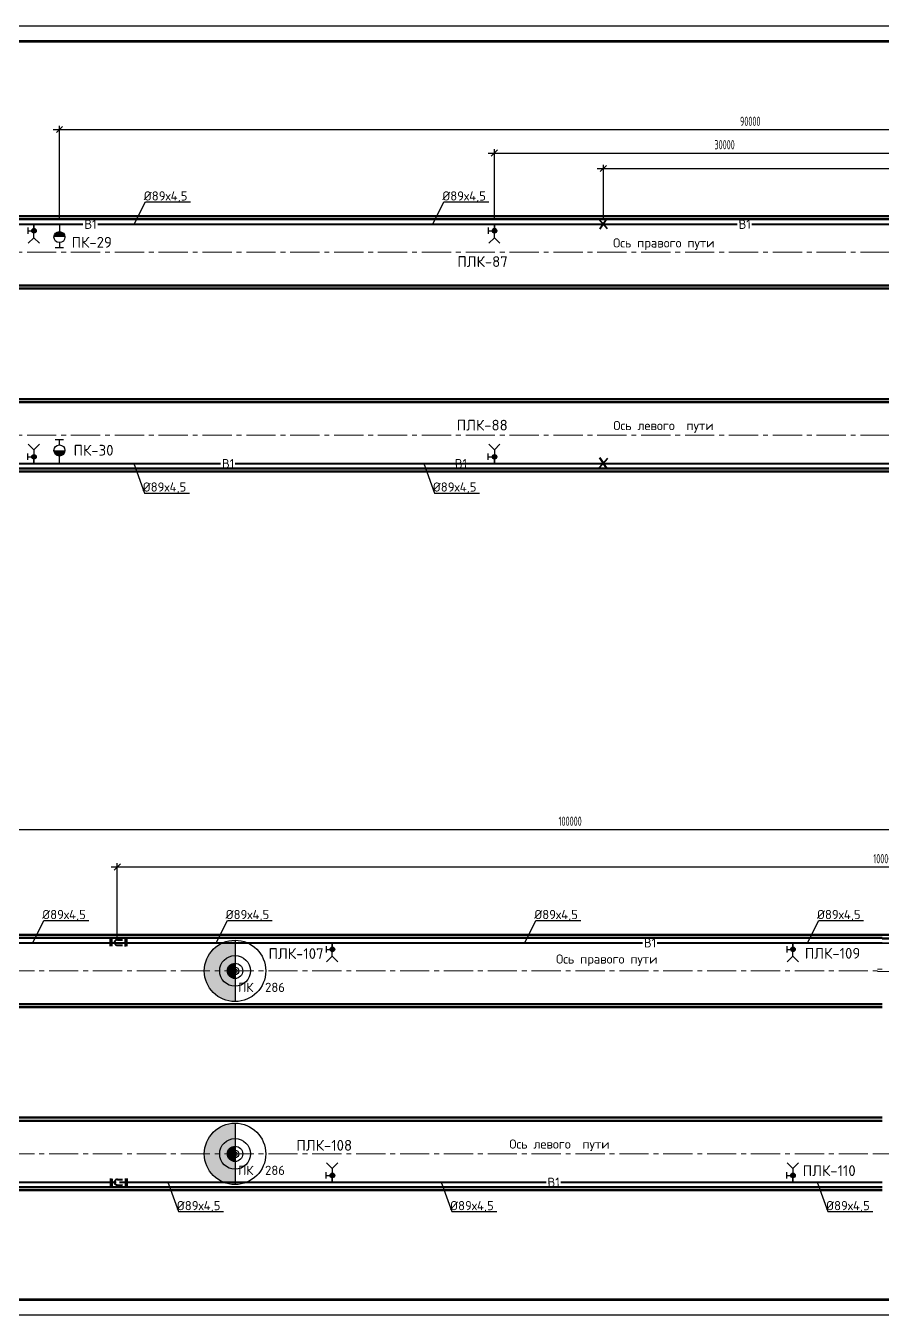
# Paper-space layout 'л2-л8' of a CAD drawing. Header units: millimetres. Extents: x 10032 to 18918, y -3051 to 627.
# Drawn here: x 10255.7 to 10534.6, y -2094.3 to -1674.3 of the extents above; entities that cross this region are included whole.
import ezdxf

# ---------------------------------------------------------------- set-up
doc = ezdxf.new("R2010")
doc.units = ezdxf.units.MM
doc.header["$LTSCALE"] = 0.5
doc.linetypes.add('CENTER2', pattern=[28.575, 19.05, -3.175, 3.175, -3.175])
for name, color, linetype in [('0 @ 1', 7, 'Continuous'), ('1_NADPIS', 7, 'Continuous'), ('3_Текст', 7, 'Continuous'), ('FORMAT', 7, 'Continuous'), ('ВК_надписи', 7, 'Continuous'), ('ВК_сети', 4, 'Continuous'), ('ГТ_ПК', 2, 'Continuous'), ('ГТ_ПК @ 0.25', 2, 'Continuous'), ('ГТ_ПК @ 0.5', 2, 'Continuous'), ('ГТ_ПК @ 1', 2, 'Continuous'), ('ГТ_ПК @ 2', 2, 'Continuous'), ('ГТ_ПК @ 4', 2, 'Continuous')]:
    doc.layers.add(name, color=color, linetype=linetype)
for name, color, linetype, lineweight in [('1_PK500', 5, 'Continuous', 35), ('А_Конструкции', 4, 'Continuous', 50), ('АР_Оси', 242, 'CENTER2', 18)]:
    doc.layers.add(name, color=color, linetype=linetype, lineweight=lineweight)
doc.styles.add('RS-30-06', font='romans.shx', dxfattribs={"width": 0.6, "height": 3})
doc.styles.add('Стандарт ММП', font='isocpeur.ttf')
doc.dimstyles.new('M200$0', dxfattribs={"dimscale": 0, "dimtxt": 3, "dimasz": 2, "dimexe": 1.2, "dimexo": 1.5, "dimgap": 1.2, "dimtad": 1, "dimdec": 0, "dimlfac": 200, "dimrnd": 1, "dimzin": 0, "dimdsep": 46, "dimtxsty": 'RS-30-06', "dimblk1": 'OBLIQUE', "dimblk2": 'OBLIQUE', "dimsah": 1, "dimcen": 2.5, "dimdle": 2, "dimclrt": 9, "dimadec": 0, "dimazin": 0, "dimtfac": 1, "dimtdec": 0, "dimtmove": 2, "dimatfit": 3, "dimldrblk": 'OBLIQUE', "dimfxl": 1.2, "dimtolj": 1, "dimtzin": 0, "dimarcsym": 0})

# ---------------------------------------------------------------- blocks, each defined once
blk = doc.blocks.new('ПК')
at = {"layer": 'ГТ_ПК'}
blk.add_hatch(color=0, dxfattribs=at).paths.add_polyline_path([(0, -2.5, 0.414214), (2.5, 0, 0.414214), (0, 2.5)])
at = {"layer": 'ГТ_ПК', "color": 0}
blk.add_line((0, -2.5), (0, 2.5), dxfattribs=at)
blk.add_circle((0, 0), 2.5, dxfattribs=at)
blk = doc.blocks.new('*U508')
at = {"layer": 'ГТ_ПК @ 0.25', "extrusion": (9.32183e-09, 7.72587e-22, 1), "xscale": 0.2500000000000059, "yscale": 0.2500000000000053, "zscale": 0.2500000000000053, "rotation": 180}
blk.add_blockref('ПК', (10323.8, -1982.17, 0), dxfattribs=at)
at = {"layer": 'ГТ_ПК @ 0.5', "extrusion": (9.32183e-09, 7.72587e-22, 1), "xscale": 0.5000000000000185, "yscale": 0.5000000000000173, "zscale": 0.5000000000000173, "rotation": 180}
blk.add_blockref('ПК', (10323.8, -1982.17, 0), dxfattribs=at)
at = {"layer": 'ГТ_ПК @ 1', "extrusion": (9.32183e-09, 7.72587e-22, 1), "rotation": 179.9999999999641}
blk.add_blockref('ПК', (10323.8, -1982.17, 0), dxfattribs=at)
at = {"layer": 'ГТ_ПК @ 2', "extrusion": (9.32183e-09, 7.72587e-22, 1), "xscale": 2.000000000000074, "yscale": 2.000000000000069, "zscale": 2.000000000000069, "rotation": 180}
blk.add_blockref('ПК', (10323.8, -1982.17, 0), dxfattribs=at)
at = {"layer": 'ГТ_ПК @ 4', "extrusion": (9.32183e-09, 7.72587e-22, 1), "xscale": 4.000000000000095, "yscale": 4.000000000000085, "zscale": 4.000000000000085, "rotation": 180}
blk.add_blockref('ПК', (10323.8, -1982.17, 0), dxfattribs=at)
blk = doc.blocks.new('*U510')
at = {"layer": 'ГТ_ПК @ 0.25', "extrusion": (9.32183e-09, 7.72587e-22, 1), "xscale": 0.2500000000000059, "yscale": 0.2500000000000053, "zscale": 0.2500000000000053, "rotation": 180}
blk.add_blockref('ПК', (10323.8, -2041.77, 0), dxfattribs=at)
at = {"layer": 'ГТ_ПК @ 0.5', "extrusion": (9.32183e-09, 7.72587e-22, 1), "xscale": 0.5000000000000185, "yscale": 0.5000000000000173, "zscale": 0.5000000000000173, "rotation": 180}
blk.add_blockref('ПК', (10323.8, -2041.77, 0), dxfattribs=at)
at = {"layer": 'ГТ_ПК @ 1', "extrusion": (9.32183e-09, 7.72587e-22, 1), "rotation": 179.9999999999641}
blk.add_blockref('ПК', (10323.8, -2041.77, 0), dxfattribs=at)
at = {"layer": 'ГТ_ПК @ 2', "extrusion": (9.32183e-09, 7.72587e-22, 1), "xscale": 2.000000000000074, "yscale": 2.000000000000069, "zscale": 2.000000000000069, "rotation": 180}
blk.add_blockref('ПК', (10323.8, -2041.77, 0), dxfattribs=at)
at = {"layer": 'ГТ_ПК @ 4', "extrusion": (9.32183e-09, 7.72587e-22, 1), "xscale": 4.000000000000095, "yscale": 4.000000000000085, "zscale": 4.000000000000085, "rotation": 180}
blk.add_blockref('ПК', (10323.8, -2041.77, 0), dxfattribs=at)
blk = doc.blocks.new('*U441')
at = {"color": 0, "lineweight": 25, "ltscale": 100}
blk.add_line((230, 5), (415, 5), dxfattribs=at)
at = {"layer": 'FORMAT', "color": 7, "lineweight": 25}
blk.add_lwpolyline([(0, 0), (0, 420), (2080, 420), (2080, 0), (0, 0)], dxfattribs=at)
at = {"layer": 'FORMAT', "color": 7, "lineweight": 60}
blk.add_lwpolyline([(20, 5), (20, 415), (2075, 415), (2075, 5), (20, 5)], dxfattribs=at)
blk = doc.blocks.new('_Oblique')
at = {"linetype": 'ByBlock', "lineweight": 30}
blk.add_line((-0.5, -0.5), (0.5, 0.5), dxfattribs=at)
blk = doc.blocks.new('*D136')
at = {"layer": 'Defpoints', "color": 0, "lineweight": -2}
for p, q in [((10264.61, -1708.13), (10718.61, -1708.13)), ((10266.61, -1737.41), (10266.61, -1706.93)), ((10716.61, -1737.41), (10716.61, -1706.93))]:
    blk.add_line(p, q, dxfattribs=at)
at = {"layer": 'Defpoints', "color": 0, "linetype": 'Continuous', "lineweight": 30}
for p in [(10716.61, -1708.13), (10266.61, -1738.91, 0), (10716.61, -1738.91, 0)]:
    blk.add_point(p, dxfattribs=at)
at = {"layer": 'Defpoints', "color": 0, "linetype": 'Continuous', "lineweight": -2, "xscale": 2, "yscale": 2, "zscale": 2, "rotation": 180}
blk.add_blockref('_Oblique', (10266.61, -1708.13), dxfattribs=at)
at = {"layer": 'Defpoints', "color": 0, "linetype": 'Continuous', "lineweight": -2, "xscale": 2, "yscale": 2, "zscale": 2}
blk.add_blockref('_Oblique', (10716.61, -1708.13), dxfattribs=at)
at = {"layer": 'Defpoints', "color": 9, "linetype": 'Continuous', "lineweight": 30, "insert": (10491.61, -1705.43), "char_height": 3, "attachment_point": 5, "style": 'RS-30-06'}
blk.add_mtext('\\A1;90000', dxfattribs=at)
blk = doc.blocks.new('*D137')
at = {"layer": 'Defpoints', "color": 0, "lineweight": -2}
for p, q in [((10406.26, -1715.76), (10560.26, -1715.76)), ((10408.26, -1737.41), (10408.26, -1714.56)), ((10558.26, -1737.41), (10558.26, -1714.56))]:
    blk.add_line(p, q, dxfattribs=at)
at = {"layer": 'Defpoints', "color": 0, "linetype": 'Continuous', "lineweight": 30}
for p in [(10558.26, -1715.76), (10408.26, -1738.91, 0), (10558.26, -1738.91, 0)]:
    blk.add_point(p, dxfattribs=at)
at = {"layer": 'Defpoints', "color": 0, "linetype": 'Continuous', "lineweight": -2, "xscale": 2, "yscale": 2, "zscale": 2, "rotation": 180}
blk.add_blockref('_Oblique', (10408.26, -1715.76), dxfattribs=at)
at = {"layer": 'Defpoints', "color": 0, "linetype": 'Continuous', "lineweight": -2, "xscale": 2, "yscale": 2, "zscale": 2}
blk.add_blockref('_Oblique', (10558.26, -1715.76), dxfattribs=at)
at = {"layer": 'Defpoints', "color": 9, "linetype": 'Continuous', "lineweight": 30, "insert": (10483.26, -1713.06), "char_height": 3, "attachment_point": 5, "style": 'RS-30-06'}
blk.add_mtext('\\A1;30000', dxfattribs=at)
blk = doc.blocks.new('*D138')
at = {"layer": 'Defpoints', "color": 0, "lineweight": -2}
for p, q in [((10441.76, -1720.78), (10945.76, -1720.78)), ((10443.76, -1737.41), (10443.76, -1719.58)), ((10943.76, -1737.41), (10943.76, -1719.58))]:
    blk.add_line(p, q, dxfattribs=at)
at = {"layer": 'Defpoints', "color": 0, "linetype": 'Continuous', "lineweight": 30}
for p in [(10943.76, -1720.78), (10443.76, -1738.91, 0), (10943.76, -1738.91, 0)]:
    blk.add_point(p, dxfattribs=at)
at = {"layer": 'Defpoints', "color": 0, "linetype": 'Continuous', "lineweight": -2, "xscale": 2, "yscale": 2, "zscale": 2, "rotation": 180}
blk.add_blockref('_Oblique', (10443.76, -1720.78), dxfattribs=at)
at = {"layer": 'Defpoints', "color": 0, "linetype": 'Continuous', "lineweight": -2, "xscale": 2, "yscale": 2, "zscale": 2}
blk.add_blockref('_Oblique', (10943.76, -1720.78), dxfattribs=at)
at = {"layer": 'Defpoints', "color": 9, "linetype": 'Continuous', "lineweight": 30, "insert": (10693.76, -1718.08), "char_height": 3, "attachment_point": 5, "style": 'RS-30-06'}
blk.add_mtext('\\A1;100000', dxfattribs=at)
blk = doc.blocks.new('*D142')
at = {"layer": 'Defpoints', "color": 0, "lineweight": -2}
for p, q in [((10180.95, -1936.11), (10684.95, -1936.11)), ((10182.95, -1971.48), (10182.95, -1934.91)), ((10682.95, -1971.68), (10682.95, -1934.91))]:
    blk.add_line(p, q, dxfattribs=at)
at = {"layer": 'Defpoints', "color": 0, "linetype": 'Continuous', "lineweight": 30}
for p in [(10682.95, -1936.11), (10182.95, -1972.98, 0), (10682.95, -1973.18, 0)]:
    blk.add_point(p, dxfattribs=at)
at = {"layer": 'Defpoints', "color": 0, "linetype": 'Continuous', "lineweight": -2, "xscale": 2, "yscale": 2, "zscale": 2, "rotation": 180}
blk.add_blockref('_Oblique', (10182.95, -1936.11), dxfattribs=at)
at = {"layer": 'Defpoints', "color": 0, "linetype": 'Continuous', "lineweight": -2, "xscale": 2, "yscale": 2, "zscale": 2}
blk.add_blockref('_Oblique', (10682.95, -1936.11), dxfattribs=at)
at = {"layer": 'Defpoints', "color": 9, "linetype": 'Continuous', "lineweight": 30, "insert": (10432.95, -1933.41), "char_height": 3, "attachment_point": 5, "style": 'RS-30-06'}
blk.add_mtext('\\A1;100000', dxfattribs=at)
blk = doc.blocks.new('*D143')
at = {"layer": 'Defpoints', "color": 0, "lineweight": -2}
for p, q in [((10283.45, -1948.32), (10787.45, -1948.32)), ((10285.45, -1971.42), (10285.45, -1947.12)), ((10785.45, -1971.62), (10785.45, -1947.12))]:
    blk.add_line(p, q, dxfattribs=at)
at = {"layer": 'Defpoints', "color": 0, "linetype": 'Continuous', "lineweight": 30}
for p in [(10785.45, -1948.32), (10285.45, -1972.92, 0), (10785.45, -1973.12, 0)]:
    blk.add_point(p, dxfattribs=at)
at = {"layer": 'Defpoints', "color": 0, "linetype": 'Continuous', "lineweight": -2, "xscale": 2, "yscale": 2, "zscale": 2, "rotation": 180}
blk.add_blockref('_Oblique', (10285.45, -1948.32), dxfattribs=at)
at = {"layer": 'Defpoints', "color": 0, "linetype": 'Continuous', "lineweight": -2, "xscale": 2, "yscale": 2, "zscale": 2}
blk.add_blockref('_Oblique', (10785.45, -1948.32), dxfattribs=at)
at = {"layer": 'Defpoints', "color": 9, "linetype": 'Continuous', "lineweight": 30, "insert": (10535.45, -1945.62), "char_height": 3, "attachment_point": 5, "style": 'RS-30-06'}
blk.add_mtext('\\A1;100000', dxfattribs=at)

psp = doc.layouts.new('л2-л8')

# ---------------------------------------------------------------- hatches: boundary and pattern name
at = {"layer": 'ВК_сети', "ltscale": 0.5}
h = psp.add_hatch(color=5, dxfattribs=at)
h.paths.add_polyline_path([(10259.069, -1741.0925, 0.41421356), (10258.319, -1740.3425), (10258.319, -1741.0925)])
h.paths.add_polyline_path([(10259.069, -1741.0925), (10258.319, -1741.0925), (10258.319, -1741.8425, 0.41421356)])
h.paths.add_polyline_path([(10258.319, -1741.0925), (10258.319, -1740.3425, 0.58408052), (10257.6772, -1741.4805)])
h.paths.add_polyline_path([(10258.319, -1741.8425), (10258.319, -1741.0925), (10257.6772, -1741.4805, 0.26256208)])
h = psp.add_hatch(color=1, dxfattribs=at)
h.paths.add_polyline_path([(10264.8074, -1743.1515), (10268.4074, -1743.1515, 0.09159777), (10268.2886, -1742.5083), (10264.9262, -1742.5083, 0.09159777)])
h.paths.add_polyline_path([(10264.9262, -1742.5083), (10268.2886, -1742.5083, 0.68812614)])
h = psp.add_hatch(color=1, dxfattribs=at)
h.paths.add_polyline_path([(10264.8074, -1743.1515), (10268.4074, -1743.1515, 0.09159777), (10268.2886, -1742.5083), (10264.9262, -1742.5083, 0.09159777)])
h.paths.add_polyline_path([(10264.9262, -1742.5083), (10268.2886, -1742.5083, 0.68812614)])
h = psp.add_hatch(color=5, dxfattribs=at)
h.paths.add_polyline_path([(10409.069, -1741.0925, 0.41421356), (10408.319, -1740.3425), (10408.319, -1741.0925)])
h.paths.add_polyline_path([(10409.069, -1741.0925), (10408.319, -1741.0925), (10408.319, -1741.8425, 0.41421356)])
h.paths.add_polyline_path([(10408.319, -1741.0925), (10408.319, -1740.3425, 0.58408052), (10407.6772, -1741.4805)])
h.paths.add_polyline_path([(10408.319, -1741.8425), (10408.319, -1741.0925), (10407.6772, -1741.4805, 0.26256208)])
h = psp.add_hatch(color=5, dxfattribs=at)
h.paths.add_polyline_path([(10259.069, -1814.7157, -0.41421356), (10258.319, -1815.4657), (10258.319, -1814.7157)])
h.paths.add_polyline_path([(10259.069, -1814.7157), (10258.319, -1814.7157), (10258.319, -1813.9657, -0.41421356)])
h.paths.add_polyline_path([(10258.319, -1814.7157), (10258.319, -1815.4657, -0.58408052), (10257.6772, -1814.3278)])
h.paths.add_polyline_path([(10258.319, -1813.9657), (10258.319, -1814.7157), (10257.6772, -1814.3278, -0.26256208)])
h = psp.add_hatch(color=1, dxfattribs=at)
h.paths.add_polyline_path([(10264.8074, -1812.6568), (10268.4074, -1812.6568, -0.09159777), (10268.2886, -1813.2999), (10264.9262, -1813.2999, -0.09159777)])
h.paths.add_polyline_path([(10264.9262, -1813.2999), (10268.2886, -1813.2999, -0.68812614)])
h = psp.add_hatch(color=1, dxfattribs=at)
h.paths.add_polyline_path([(10264.8074, -1812.6568), (10268.4074, -1812.6568, -0.09159777), (10268.2886, -1813.2999), (10264.9262, -1813.2999, -0.09159777)])
h.paths.add_polyline_path([(10264.9262, -1813.2999), (10268.2886, -1813.2999, -0.68812614)])
h = psp.add_hatch(color=5, dxfattribs=at)
h.paths.add_polyline_path([(10409.069, -1814.7157, -0.41421356), (10408.319, -1815.4657), (10408.319, -1814.7157)])
h.paths.add_polyline_path([(10409.069, -1814.7157), (10408.319, -1814.7157), (10408.319, -1813.9657, -0.41421356)])
h.paths.add_polyline_path([(10408.319, -1814.7157), (10408.319, -1815.4657, -0.58408052), (10407.6772, -1814.3278)])
h.paths.add_polyline_path([(10408.319, -1813.9657), (10408.319, -1814.7157), (10407.6772, -1814.3278, -0.26256208)])
h = psp.add_hatch(color=5, dxfattribs=at)
h.paths.add_polyline_path([(10356.2635, -1975.1578, 0.41421356), (10355.5135, -1974.4078), (10355.5135, -1975.1578)])
h.paths.add_polyline_path([(10356.2635, -1975.1578), (10355.5135, -1975.1578), (10355.5135, -1975.9078, 0.41421356)])
h.paths.add_polyline_path([(10355.5135, -1975.1578), (10355.5135, -1974.4078, 0.58408052), (10354.8717, -1975.5458)])
h.paths.add_polyline_path([(10355.5135, -1975.9078), (10355.5135, -1975.1578), (10354.8717, -1975.5458, 0.26256208)])
h = psp.add_hatch(color=5, dxfattribs=at)
h.paths.add_polyline_path([(10506.2635, -1975.1578, 0.41421356), (10505.5135, -1974.4078), (10505.5135, -1975.1578)])
h.paths.add_polyline_path([(10506.2635, -1975.1578), (10505.5135, -1975.1578), (10505.5135, -1975.9078, 0.41421356)])
h.paths.add_polyline_path([(10505.5135, -1975.1578), (10505.5135, -1974.4078, 0.58408052), (10504.8717, -1975.5458)])
h.paths.add_polyline_path([(10505.5135, -1975.9078), (10505.5135, -1975.1578), (10504.8717, -1975.5458, 0.26256208)])
h = psp.add_hatch(color=5, dxfattribs=at)
h.paths.add_polyline_path([(10356.2635, -2048.781, -0.41421356), (10355.5135, -2049.531), (10355.5135, -2048.781)])
h.paths.add_polyline_path([(10356.2635, -2048.781), (10355.5135, -2048.781), (10355.5135, -2048.031, -0.41421356)])
h.paths.add_polyline_path([(10355.5135, -2048.781), (10355.5135, -2049.531, -0.58408052), (10354.8717, -2048.393)])
h.paths.add_polyline_path([(10355.5135, -2048.031), (10355.5135, -2048.781), (10354.8717, -2048.393, -0.26256208)])
h = psp.add_hatch(color=5, dxfattribs=at)
h.paths.add_polyline_path([(10506.2635, -2048.781, -0.41421356), (10505.5135, -2049.531), (10505.5135, -2048.781)])
h.paths.add_polyline_path([(10506.2635, -2048.781), (10505.5135, -2048.781), (10505.5135, -2048.031, -0.41421356)])
h.paths.add_polyline_path([(10505.5135, -2048.781), (10505.5135, -2049.531, -0.58408052), (10504.8717, -2048.393)])
h.paths.add_polyline_path([(10505.5135, -2048.031), (10505.5135, -2048.781), (10504.8717, -2048.393, -0.26256208)])

# ---------------------------------------------------------------- linework, layer by layer
at = {"layer": 'А_Конструкции'}
for p, q in [((10084.6074, -1736.3041), (11413.6831, -1736.3041)), ((10084.6074, -1737.3041), (11413.6831, -1737.3041)), ((10084.6074, -1758.9041), (11413.6831, -1758.9041)), ((10084.6074, -1759.9041), (11413.6831, -1759.9041)), ((10084.6074, -1795.9041), (11413.6831, -1795.9041)), ((10084.6074, -1796.9041), (11413.6831, -1796.9041)), ((10084.6074, -1818.5041), (11413.6831, -1818.5041)), ((10084.6074, -1819.5041), (11413.6831, -1819.5041)), ((10177.5119, -1970.3694), (10534.5883, -1970.3694)), ((10177.5119, -1971.3694), (10534.5883, -1971.3694)), ((11323.8019, -1970.3694), (10534.5883, -1970.3694)), ((11323.8019, -1971.5694), (10534.5883, -1971.5694)), ((10177.5119, -1992.9694), (10534.5883, -1992.9694)), ((10177.5119, -1993.9694), (10534.5883, -1993.9694)), ((10177.5119, -2029.9694), (10534.5883, -2029.9694)), ((10177.5119, -2030.9694), (10534.5883, -2030.9694)), ((10177.5119, -2052.5694), (10534.5883, -2052.5694)), ((10177.5119, -2053.5694), (10534.5883, -2053.5694))]:
    psp.add_line(p, q, dxfattribs=at)
at = {"layer": 'АР_Оси', "color": 7}
for p, q in [((10084.6074, -1748.1041), (11627.0774, -1748.1041)), ((10084.6074, -1807.7041), (11412.1266, -1807.7041)), ((10177.5119, -1982.1694), (10533.0318, -1982.1694)), ((10533.0318, -1981.655), (10534.5883, -1981.655)), ((10533.0318, -1982.3694), (11323.8019, -1982.3694)), ((10177.5119, -2041.7694), (10533.0318, -2041.7694)), ((10533.0318, -2041.7694), (11323.8019, -2041.7694))]:
    psp.add_line(p, q, dxfattribs=at)
at = {"layer": 'ВК_надписи'}
for p, q in [((10290.9832, -1738.9126, 0), (10294.643, -1731.7149, 0)), ((10294.643, -1731.7149, 0), (10309.2824, -1731.7149, 0)), ((10388.1982, -1738.9126, 0), (10391.858, -1731.7149, 0)), ((10391.858, -1731.7149, 0), (10406.4974, -1731.7149, 0)), ((10290.8363, -1816.8957, 0), (10294.2885, -1826.5268, 0)), ((10385.3308, -1816.8957, 0), (10388.7831, -1826.5268, 0)), ((10294.2885, -1826.5268, 0), (10308.928, -1826.5268, 0)), ((10388.7831, -1826.5268, 0), (10403.4225, -1826.5268, 0)), ((10257.895, -1972.9778, 0), (10261.5547, -1965.7801, 0)), ((10261.5547, -1965.7801, 0), (10276.1942, -1965.7801, 0)), ((10317.6415, -1972.9778, 0), (10321.3012, -1965.7801, 0)), ((10321.3012, -1965.7801, 0), (10335.9407, -1965.7801, 0)), ((10418.1653, -1972.9778, 0), (10421.8251, -1965.7801, 0)), ((10421.8251, -1965.7801, 0), (10436.4645, -1965.7801, 0)), ((10510.2428, -1972.9778, 0), (10513.9025, -1965.7801, 0)), ((10513.9025, -1965.7801, 0), (10528.542, -1965.7801, 0)), ((10301.9425, -2050.961, 0), (10305.3947, -2060.5921, 0)), ((10390.9559, -2050.961, 0), (10394.4082, -2060.5921, 0)), ((10513.4235, -2050.961, 0), (10516.8758, -2060.5921, 0)), ((10305.3947, -2060.5921, 0), (10320.0342, -2060.5921, 0)), ((10394.4082, -2060.5921, 0), (10409.0476, -2060.5921, 0)), ((10516.8758, -2060.5921, 0), (10531.5152, -2060.5921, 0))]:
    psp.add_line(p, q, dxfattribs=at)
at = {"layer": 'ВК_сети', "color": 5, "lineweight": 40, "ltscale": 0.5}
for p, q in [((10445.1355, -1740.4084, 0), (10442.3793, -1737.4168, 0)), ((10444.891, -1737.2239, 0), (10442.6238, -1740.6012, 0)), ((10445.1355, -1815.2882, 0), (10442.3793, -1818.2798, 0)), ((10444.891, -1818.4726, 0), (10442.6238, -1815.0954, 0)), ((10283.1882, -1974.1353, 0), (10283.2187, -1971.6528, 0)), ((10283.6846, -1974.0753, 0), (10283.715, -1971.5928, 0)), ((10285.5077, -1973.8199, 0), (10287.1786, -1973.8404, 0)), ((10285.5297, -1972.025, 0), (10287.2006, -1972.0455, 0)), ((10288.0878, -1974.1954, 0), (10288.1182, -1971.7129, 0)), ((10288.5842, -1974.1353, 0), (10288.6146, -1971.6528, 0)), ((10283.1882, -2049.8035, 0), (10283.2187, -2052.286, 0)), ((10283.6846, -2049.8636, 0), (10283.715, -2052.3461, 0)), ((10285.5077, -2050.1189, 0), (10287.1786, -2050.0985, 0)), ((10285.5297, -2051.9138, 0), (10287.2006, -2051.8934, 0)), ((10288.0878, -2049.7435, 0), (10288.1182, -2052.226, 0)), ((10288.5842, -2049.8035, 0), (10288.6146, -2052.286, 0))]:
    psp.add_line(p, q, dxfattribs=at)
at = {"layer": 'ВК_сети', "color": 5, "ltscale": 0.5}
for p, q in [((10256.1622, -1741.0918, 0), (10258.1918, -1741.0918, 0)), ((10256.2894, -1740.0609, 0), (10256.2894, -1742.1227, 0)), ((10258.2574, -1743.3513, 0), (10258.2574, -1738.9126, 0)), ((10406.2894, -1740.0609, 0), (10406.2894, -1742.1227, 0)), ((10406.2894, -1741.0918, 0), (10408.319, -1741.0918, 0)), ((10408.2574, -1743.3513, 0), (10408.2574, -1738.9126, 0)), ((10258.2574, -1743.3513, 0), (10256.4332, -1745.1755, 0)), ((10258.2574, -1743.3513, 0), (10260.0816, -1745.1755, 0)), ((10408.2574, -1743.3513, 0), (10406.4332, -1745.1755, 0)), ((10408.2574, -1743.3513, 0), (10410.0816, -1745.1755, 0)), ((10256.2894, -1815.7474, 0), (10256.2894, -1813.6856, 0)), ((10258.2574, -1812.457, 0), (10256.4332, -1810.6328, 0)), ((10258.2574, -1812.457, 0), (10260.0816, -1810.6328, 0)), ((10258.2574, -1812.457, 0), (10258.2574, -1816.8957, 0)), ((10406.2894, -1815.7474, 0), (10406.2894, -1813.6856, 0)), ((10408.2574, -1812.457, 0), (10406.4332, -1810.6328, 0)), ((10408.2574, -1812.457, 0), (10410.0816, -1810.6328, 0)), ((10408.2574, -1812.457, 0), (10408.2574, -1816.8957, 0)), ((10256.2894, -1814.7165, 0), (10258.319, -1814.7165, 0)), ((10406.2894, -1814.7165, 0), (10408.319, -1814.7165, 0)), ((10355.4519, -1977.4166, 0), (10355.4519, -1972.9779, 0)), ((10505.4519, -1977.4166, 0), (10505.4519, -1972.9779, 0)), ((10353.4839, -1974.1262, 0), (10353.4839, -1976.188, 0)), ((10353.4839, -1975.1571, 0), (10355.5135, -1975.1571, 0)), ((10355.4519, -1977.4166, 0), (10353.6277, -1979.2408, 0)), ((10355.4519, -1977.4166, 0), (10357.2761, -1979.2408, 0)), ((10503.4839, -1974.1262, 0), (10503.4839, -1976.188, 0)), ((10503.4839, -1975.1571, 0), (10505.5135, -1975.1571, 0)), ((10505.4519, -1977.4166, 0), (10503.6277, -1979.2408, 0)), ((10505.4519, -1977.4166, 0), (10507.2761, -1979.2408, 0)), ((10355.4519, -2046.5222, 0), (10353.6277, -2044.6981, 0)), ((10355.4519, -2046.5222, 0), (10357.2761, -2044.6981, 0)), ((10505.4519, -2046.5222, 0), (10503.6277, -2044.6981, 0)), ((10505.4519, -2046.5222, 0), (10507.2761, -2044.6981, 0)), ((10353.4839, -2049.8127, 0), (10353.4839, -2047.7509, 0)), ((10353.4839, -2048.7818, 0), (10355.5135, -2048.7818, 0)), ((10355.4519, -2046.5222, 0), (10355.4519, -2050.961, 0)), ((10503.4839, -2049.8127, 0), (10503.4839, -2047.7509, 0)), ((10503.4839, -2048.7818, 0), (10505.5135, -2048.7818, 0)), ((10505.4519, -2046.5222, 0), (10505.4519, -2050.961, 0))]:
    psp.add_line(p, q, dxfattribs=at)
at = {"layer": 'ВК_сети', "color": 1, "lineweight": 30, "ltscale": 0.5, "extrusion": (-3.27269e-07, 1.1423e-06, 1)}
for p, q in [((10258.2574, -1738.9126, 0), (10258.2574, -1741.8675, 0)), ((10408.2574, -1738.9126, 0), (10408.2574, -1741.8675, 0)), ((10355.4519, -1972.9779, 0), (10355.4519, -1975.9328, 0)), ((10505.4519, -1972.9779, 0), (10505.4519, -1975.9328, 0))]:
    psp.add_line(p, q, dxfattribs=at)
at = {"layer": 'ВК_сети', "color": 1, "lineweight": 30, "ltscale": 0.5}
for p, q in [((10266.6074, -1741.874, -0.0001), (10266.09, -1741.8778, -0.0001)), ((10266.6074, -1741.874, -0.0001), (10266.09, -1741.8778, -0.0001)), ((10266.6044, -1741.472, -0.0001), (10266.6074, -1741.874, -0.0001)), ((10266.6044, -1741.472, -0.0001), (10266.6074, -1741.874, -0.0001)), ((10266.6074, -1741.874, -0.0001), (10267.1248, -1741.8702, -0.0001)), ((10266.6074, -1741.874, -0.0001), (10267.1248, -1741.8702, -0.0001)), ((10266.6074, -1813.9343, -0.0001), (10266.09, -1813.9304, -0.0001)), ((10266.6074, -1813.9343, -0.0001), (10266.09, -1813.9304, -0.0001)), ((10266.6044, -1814.3362, -0.0001), (10266.6074, -1813.9343, -0.0001)), ((10266.6044, -1814.3362, -0.0001), (10266.6074, -1813.9343, -0.0001)), ((10266.6074, -1813.9343, -0.0001), (10267.1248, -1813.9381, -0.0001)), ((10266.6074, -1813.9343, -0.0001), (10267.1248, -1813.9381, -0.0001))]:
    psp.add_line(p, q, dxfattribs=at)
at = {"layer": 'ВК_сети', "color": 1, "ltscale": 0.5}
for p, q in [((10266.6074, -1738.9126, 0), (10266.6074, -1741.3515, 0)), ((10266.6074, -1738.9126, 0), (10266.6074, -1741.3515, 0)), ((10267.9493, -1746.6044, 0), (10265.2655, -1746.6044, 0)), ((10267.9493, -1746.6044, 0), (10265.2655, -1746.6044, 0)), ((10266.6074, -1744.9515, 0), (10266.6074, -1746.6044, 0)), ((10266.6074, -1744.9515, 0), (10266.6074, -1746.6044, 0)), ((10267.9493, -1809.2039, 0), (10265.2655, -1809.2039, 0)), ((10267.9493, -1809.2039, 0), (10265.2655, -1809.2039, 0)), ((10266.6074, -1810.8568, 0), (10266.6074, -1809.2039, 0)), ((10266.6074, -1810.8568, 0), (10266.6074, -1809.2039, 0)), ((10266.6074, -1816.8957, 0), (10266.6074, -1814.4568, 0)), ((10266.6074, -1816.8957, 0), (10266.6074, -1814.4568, 0))]:
    psp.add_line(p, q, dxfattribs=at)
at = {"layer": 'ВК_сети', "color": 1, "lineweight": 30, "ltscale": 0.5, "extrusion": (-3.27269e-07, -1.1423e-06, 1)}
for p, q in [((10258.2574, -1816.8957, 0), (10258.2574, -1813.9408, 0)), ((10408.2574, -1816.8957, 0), (10408.2574, -1813.9408, 0)), ((10355.4519, -2050.961, 0), (10355.4519, -2048.0061, 0)), ((10505.4519, -2050.961, 0), (10505.4519, -2048.0061, 0))]:
    psp.add_line(p, q, dxfattribs=at)
at = {"layer": 'ВК_сети', "color": 2, "lineweight": 40, "ltscale": 0.5, "elevation": 0}
for points in [[(10149.4964, -1738.9126), (10274.2656, -1738.9126)], [(10279.0658, -1738.9126), (10487.3352, -1738.9126)], [(10492.1354, -1738.9126), (10545.8154, -1738.9126)], [(10128.9741, -1816.8957), (10319.0744, -1816.8957)], [(10323.8746, -1816.8957), (10423.9904, -1816.8957)], [(10423.9904, -1816.8957), (10442.4639, -1816.8957)], [(10442.4639, -1816.8957), (10545.9103, -1816.8957)], [(10245.6592, -1972.9779), (10456.5087, -1972.9779)], [(10461.3089, -1972.9779), (10534.5883, -1972.9779)], [(10534.5883, -1972.9779), (10575.3196, -1973.1778)], [(10177.5119, -2050.961), (10285.0879, -2050.961)], [(10286.1371, -2050.961), (10425.1165, -2050.961)], [(10429.9167, -2050.961), (10534.5883, -2050.961)]]:
    psp.add_lwpolyline(points, dxfattribs=at)
at = {"layer": 'ВК_сети', "color": 5, "ltscale": 0.5}
for centre in [(10258.319, -1741.0925, 0), (10408.319, -1741.0925, 0), (10258.319, -1814.7157, 0), (10408.319, -1814.7157, 0), (10355.5135, -1975.1578, 0), (10505.5135, -1975.1578, 0), (10355.5135, -2048.781, 0), (10505.5135, -2048.781, 0)]:
    psp.add_circle(centre, 0.75, dxfattribs=at)
at = {"layer": 'ВК_сети', "color": 1, "ltscale": 0.5}
for centre in [(10266.6074, -1743.1515, 0), (10266.6074, -1743.1515, 0), (10266.6074, -1812.6568, 0), (10266.6074, -1812.6568, 0)]:
    psp.add_circle(centre, 1.8, dxfattribs=at)
at = {"layer": 'ВК_сети', "color": 5, "lineweight": 40, "ltscale": 0.5}
for centre, start, end in [((10285.4519, -1972.9216, 0), 85.038167, 273.557419), ((10285.4519, -2051.0172, 0), 86.442581, 274.961833)]:
    psp.add_arc(centre, 0.9, start, end, dxfattribs=at)

# ---------------------------------------------------------------- block references
at = {"layer": '0 @ 1', "ltscale": 0.5}
psp.add_blockref('*U441', (10041.7584, -2094.3225), dxfattribs=at)
at = {"layer": 'ГТ_ПК', "color": 6, "linetype": 'Continuous', "lineweight": 120}
for name in ['*U508', '*U510']:
    psp.add_blockref(name, (0, 0), dxfattribs=at)

# ---------------------------------------------------------------- texts
at = {"layer": '1_NADPIS', "color": 1, "linetype": 'Continuous', "style": 'Стандарт ММП'}
for s, p in [('ПК-29', (10270.5647, -1746.5901, 0)), ('ПК-30', (10271.2079, -1814.3276, 0))]:
    psp.add_text(s, height=3.5, rotation=360, dxfattribs=at).set_placement(p)
at = {"layer": '1_NADPIS', "linetype": 'Continuous', "style": 'Стандарт ММП'}
for s, p in [('ПЛК-87', (10396.1803, -1752.8734, 0)), ('ПЛК-88', (10395.9794, -1806.1599, 0)), ('ПЛК-107', (10334.6852, -1978.271, 0)), ('ПЛК-109', (10509.3679, -1978.1917, 0)), ('ПЛК-108', (10343.7822, -2040.7287, 0)), ('ПЛК-110', (10508.6965, -2048.9815, 0))]:
    psp.add_text(s, height=3.5, rotation=360, dxfattribs=at).set_placement(p)
at = {"layer": '1_PK500', "style": 'Стандарт ММП'}
for p in [(10274.731, -1740.4756), (10487.8006, -1740.4756), (10319.5398, -1818.4587), (10395.4002, -1818.4587), (10456.9741, -1974.5408), (10425.5819, -2052.524)]:
    psp.add_text('В1', height=3, rotation=0.560426, dxfattribs=at).set_placement(p)
at = {"layer": '3_Текст', "color": 255, "style": 'Стандарт ММП'}
for s, p in [('Ось правого пути', (10446.9305, -1746.5417)), ('Ось левого  пути', (10447.0057, -1806.0329, -0.0004)), ('Ось правого пути', (10428.3524, -1979.8048)), ('Ось левого  пути', (10413.1182, -2040.0649, -0.0004))]:
    psp.add_text(s, height=3, dxfattribs=at).set_placement(p)
at = {"layer": 'ВК_надписи', "lineweight": 30, "ltscale": 0.5, "style": 'Стандарт ММП'}
for p in [(10294.0821, -1731.2437, 0), (10391.2971, -1731.2437, 0), (10293.7276, -1826.0556, 0), (10388.2222, -1826.0556, 0), (10260.9939, -1965.309, 0), (10320.7403, -1965.309, 0), (10421.2642, -1965.309, 0), (10513.3416, -1965.309, 0), (10304.8338, -2060.121, 0), (10393.8473, -2060.121, 0), (10516.3149, -2060.121, 0)]:
    psp.add_text('%%C89х4,5', height=3, dxfattribs=at).set_placement(p)
at = {"layer": 'ВК_надписи', "char_height": 3, "attachment_point": 8, "style": 'Стандарт ММП'}
for insert in [(10332.4347, -1989.0436), (10332.4347, -2048.6436)]:
    psp.add_mtext('ПК  286', dxfattribs=dict(at, insert=insert))

# ---------------------------------------------------------------- dimensions: what is measured, and where the dimension line sits
at = {"layer": 'Defpoints', "color": 7, "linetype": 'Continuous', "lineweight": 30}
for base, p1, p2, picture, middle in [((10716.6074, -1708.1327), (10266.6074, -1738.9126, 0), (10716.6074, -1738.9126, 0), '*D136', (10491.6074, -1705.4327)), ((10558.2574, -1715.7558), (10408.2574, -1738.9126, 0), (10558.2574, -1738.9126, 0), '*D137', (10483.2574, -1713.0558)), ((10943.7574, -1720.7805), (10443.7574, -1738.9126, 0), (10943.7574, -1738.9126, 0), '*D138', (10693.7574, -1718.0805)), ((10682.9519, -1936.1096), (10182.9519, -1972.9779, 0), (10682.9519, -1973.1778, 0), '*D142', (10432.9519, -1933.4096)), ((10785.4519, -1948.3181), (10285.4519, -1972.9216, 0), (10785.4519, -1973.1216, 0), '*D143', (10535.4519, -1945.6181))]:
    dim = psp.add_linear_dim(base=base, p1=p1, p2=p2, dimstyle='M200$0', override={"dimscale": 1, "dimarcsym": 1}, dxfattribs=at)
    dim.commit()
    dim.dimension.update_dxf_attribs({"geometry": picture, "text_midpoint": middle})

doc.saveas('drawing.dxf')
